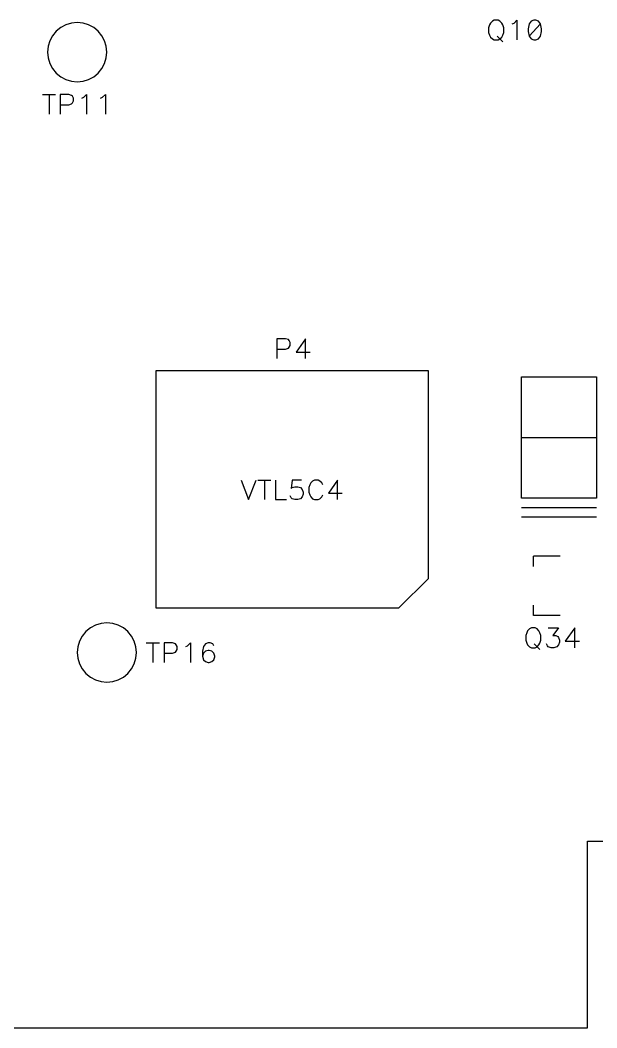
# Model space of a CAD drawing. Extents: x 295 to 953, y 10 to 290.
# Drawn here: x 700.1 to 764.3, y 71 to 183.2 of the extents above; entities that cross this region are included whole.
import ezdxf

# ---------------------------------------------------------------- set-up
doc = ezdxf.new("R2010")
doc.units = 0
doc.header["$LTSCALE"] = 5
doc.header["$MEASUREMENT"] = 0
doc.layers.add('DV-DPO-A6_TSK', color=14, linetype='CONTINUOUS')

msp = doc.modelspace()

# ---------------------------------------------------------------- linework, layer by layer
at = {"layer": 'DV-DPO-A6_TSK', "color": 7}
for p, q in [((706.44, 182.97), (705.79, 182.91)), ((707.08, 182.91), (706.44, 182.97)), ((752.67, 183.12), (752.47, 182.91)), ((752.88, 183.23), (752.67, 183.12)), ((753.3, 183.23), (752.88, 183.23)), ((753.51, 183.12), (753.3, 183.23)), ((753.72, 182.91), (753.51, 183.12)), ((755.09, 182.91), (755.4, 183.23)), ((755.4, 183.23), (755.4, 181.02)), ((756.97, 183.12), (756.76, 182.81)), ((757.29, 183.23), (756.97, 183.12)), ((757.5, 183.23), (757.29, 183.23)), ((757.81, 183.12), (757.5, 183.23)), ((758.02, 182.81), (757.81, 183.12)), ((704.1, 182.01), (703.69, 181.5)), ((704.6, 182.42), (704.1, 182.01)), ((705.17, 182.72), (704.6, 182.42)), ((705.79, 182.91), (705.17, 182.72)), ((707.7, 182.72), (707.08, 182.91)), ((708.27, 182.42), (707.7, 182.72)), ((708.77, 182.01), (708.27, 182.42)), ((709.18, 181.5), (708.77, 182.01)), ((752.36, 182.7), (752.25, 182.39)), ((752.25, 182.39), (752.25, 181.86)), ((752.25, 181.86), (752.36, 181.55)), ((752.47, 182.91), (752.36, 182.7)), ((753.83, 182.7), (753.72, 182.91)), ((753.93, 182.39), (753.83, 182.7)), ((753.83, 181.55), (753.93, 181.86)), ((753.93, 181.86), (753.93, 182.39)), ((754.88, 182.81), (755.09, 182.91)), ((756.76, 182.81), (756.66, 182.28)), ((756.66, 182.28), (756.66, 181.97)), ((756.66, 181.97), (756.76, 181.45)), ((758.02, 182.81), (756.76, 181.45)), ((758.13, 182.28), (758.02, 182.81)), ((758.02, 181.45), (758.13, 181.97)), ((758.13, 181.97), (758.13, 182.28)), ((703.38, 180.94), (703.19, 180.32)), ((703.69, 181.5), (703.38, 180.94)), ((709.48, 180.94), (709.18, 181.5)), ((709.67, 180.32), (709.48, 180.94)), ((752.36, 181.55), (752.47, 181.34)), ((752.47, 181.34), (752.67, 181.13)), ((752.67, 181.13), (752.88, 181.02)), ((752.88, 181.02), (753.3, 181.02)), ((753.2, 181.45), (753.83, 180.81)), ((753.3, 181.02), (753.51, 181.13)), ((753.51, 181.13), (753.72, 181.34)), ((753.72, 181.34), (753.83, 181.55)), ((756.76, 181.45), (756.97, 181.13)), ((756.97, 181.13), (757.29, 181.02)), ((757.29, 181.02), (757.5, 181.02)), ((757.5, 181.02), (757.81, 181.13)), ((757.81, 181.13), (758.02, 181.45)), ((703.19, 180.32), (703.13, 179.67)), ((703.13, 179.67), (703.19, 179.03)), ((709.74, 179.67), (709.67, 180.32)), ((709.67, 179.03), (709.74, 179.67)), ((703.19, 179.03), (703.38, 178.41)), ((709.48, 178.41), (709.67, 179.03)), ((703.38, 178.41), (703.69, 177.84)), ((703.69, 177.84), (704.1, 177.34)), ((704.1, 177.34), (704.6, 176.93)), ((708.27, 176.93), (708.77, 177.34)), ((708.77, 177.34), (709.18, 177.84)), ((709.18, 177.84), (709.48, 178.41)), ((704.6, 176.93), (705.17, 176.62)), ((705.17, 176.62), (705.79, 176.43)), ((705.79, 176.43), (706.44, 176.37)), ((706.44, 176.37), (707.08, 176.43)), ((707.08, 176.43), (707.7, 176.62)), ((707.7, 176.62), (708.27, 176.93)), ((702.57, 174.96), (704.03, 174.96)), ((703.3, 174.96), (703.3, 172.77)), ((705.49, 174.96), (704.55, 174.96)), ((704.55, 174.96), (704.55, 172.77)), ((705.81, 174.85), (705.49, 174.96)), ((705.91, 174.76), (705.81, 174.85)), ((705.81, 173.92), (705.91, 174.02)), ((706.01, 174.54), (705.91, 174.76)), ((705.91, 174.02), (706.01, 174.23)), ((706.01, 174.23), (706.01, 174.54)), ((706.96, 174.54), (707.16, 174.65)), ((707.16, 174.65), (707.48, 174.96)), ((707.48, 174.96), (707.48, 172.77)), ((709.04, 174.54), (709.26, 174.65)), ((709.26, 174.65), (709.57, 174.96)), ((709.57, 174.96), (709.57, 172.77)), ((704.55, 173.81), (705.49, 173.81)), ((705.49, 173.81), (705.81, 173.92)), ((729.63, 147.75), (728.68, 147.75)), ((728.68, 147.75), (728.68, 145.53)), ((729.95, 147.65), (729.63, 147.75)), ((730.05, 147.54), (729.95, 147.65)), ((730.16, 147.33), (730.05, 147.54)), ((730.16, 147.01), (730.16, 147.33)), ((731.85, 147.75), (730.8, 146.27)), ((731.85, 145.53), (731.85, 147.75)), ((728.68, 146.59), (729.63, 146.59)), ((729.63, 146.59), (729.95, 146.7)), ((729.95, 146.7), (730.05, 146.8)), ((730.05, 146.8), (730.16, 147.01)), ((730.8, 146.27), (732.38, 146.27)), ((745.56, 144.17), (715.19, 144.17)), ((715.19, 144.17), (715.19, 117.76)), ((745.56, 121.06), (745.56, 144.17)), ((755.93, 129.99), (755.93, 143.51)), ((755.93, 143.51), (764.25, 143.51)), ((764.25, 143.51), (764.25, 129.99)), ((755.93, 136.74), (764.25, 136.74)), ((724.7, 132), (725.52, 129.83)), ((725.52, 129.83), (726.35, 132)), ((726.55, 132), (728, 132)), ((727.28, 132), (727.28, 129.83)), ((728.51, 132), (728.51, 129.83)), ((730.37, 132), (730.27, 131.07)), ((731.41, 132), (730.37, 132)), ((732.33, 131.48), (732.23, 131.18)), ((732.44, 131.69), (732.33, 131.48)), ((732.64, 131.9), (732.44, 131.69)), ((732.85, 132), (732.64, 131.9)), ((733.26, 132), (732.85, 132)), ((733.47, 131.9), (733.26, 132)), ((733.67, 131.69), (733.47, 131.9)), ((733.78, 131.48), (733.67, 131.69)), ((735.43, 132), (734.4, 130.55)), ((735.43, 129.83), (735.43, 132)), ((730.27, 130.04), (730.16, 130.24)), ((730.27, 131.07), (730.37, 131.18)), ((730.37, 131.18), (730.68, 131.27)), ((730.68, 131.27), (730.99, 131.27)), ((730.99, 131.27), (731.3, 131.18)), ((731.3, 131.18), (731.5, 130.96)), ((731.5, 130.96), (731.61, 130.65)), ((731.61, 130.45), (731.5, 130.14)), ((731.61, 130.65), (731.61, 130.45)), ((732.23, 131.18), (732.23, 130.65)), ((732.23, 130.65), (732.33, 130.35)), ((732.33, 130.35), (732.44, 130.14)), ((733.67, 130.14), (733.78, 130.35)), ((734.4, 130.55), (735.94, 130.55)), ((728.51, 129.83), (729.75, 129.83)), ((730.37, 129.93), (730.27, 130.04)), ((730.68, 129.83), (730.37, 129.93)), ((730.99, 129.83), (730.68, 129.83)), ((731.3, 129.93), (730.99, 129.83)), ((731.5, 130.14), (731.3, 129.93)), ((732.44, 130.14), (732.64, 129.93)), ((732.64, 129.93), (732.85, 129.83)), ((732.85, 129.83), (733.26, 129.83)), ((733.26, 129.83), (733.47, 129.93)), ((733.47, 129.93), (733.67, 130.14)), ((764.25, 129.99), (755.93, 129.99)), ((755.93, 128.94), (764.25, 128.94)), ((755.93, 127.91), (764.25, 127.91)), ((760.22, 123.55), (757.23, 123.55)), ((757.23, 122.38), (757.23, 123.55)), ((745.56, 121.06), (742.26, 117.76)), ((757.23, 116.92), (757.23, 118.09)), ((715.19, 117.76), (742.26, 117.76)), ((760.22, 116.92), (757.23, 116.92)), ((708.47, 115.85), (707.9, 115.55)), ((709.09, 116.05), (708.47, 115.85)), ((709.74, 116.11), (709.09, 116.05)), ((710.38, 116.05), (709.74, 116.11)), ((711, 115.85), (710.38, 116.05)), ((711.57, 115.55), (711, 115.85)), ((706.99, 114.64), (706.69, 114.07)), ((707.4, 115.14), (706.99, 114.64)), ((707.9, 115.55), (707.4, 115.14)), ((712.07, 115.14), (711.57, 115.55)), ((712.48, 114.64), (712.07, 115.14)), ((712.78, 114.07), (712.48, 114.64)), ((756.49, 115.01), (756.38, 114.7)), ((756.38, 114.7), (756.38, 114.17)), ((756.59, 115.22), (756.49, 115.01)), ((756.8, 115.43), (756.59, 115.22)), ((757.01, 115.54), (756.8, 115.43)), ((757.43, 115.54), (757.01, 115.54)), ((757.64, 115.43), (757.43, 115.54)), ((757.85, 115.22), (757.64, 115.43)), ((757.95, 115.01), (757.85, 115.22)), ((758.06, 114.7), (757.95, 115.01)), ((758.06, 114.17), (758.06, 114.7)), ((758.9, 115.54), (760.05, 115.54)), ((760.05, 115.54), (759.42, 114.7)), ((759.42, 114.7), (759.74, 114.7)), ((759.74, 114.7), (759.95, 114.59)), ((759.95, 114.59), (760.05, 114.49)), ((760.05, 114.49), (760.15, 114.17)), ((761.84, 115.54), (760.79, 114.06)), ((761.84, 113.33), (761.84, 115.54)), ((706.5, 113.45), (706.44, 112.8)), ((706.69, 114.07), (706.5, 113.45)), ((712.97, 113.45), (712.78, 114.07)), ((713.04, 112.8), (712.97, 113.45)), ((714.12, 113.87), (715.58, 113.87)), ((714.86, 113.87), (714.86, 111.68)), ((717.05, 113.87), (716.11, 113.87)), ((716.11, 113.87), (716.11, 111.68)), ((717.37, 113.77), (717.05, 113.87)), ((717.46, 113.67), (717.37, 113.77)), ((717.57, 113.46), (717.46, 113.67)), ((717.57, 113.14), (717.57, 113.46)), ((718.51, 113.46), (718.72, 113.56)), ((718.72, 113.56), (719.04, 113.87)), ((719.04, 113.87), (719.04, 111.68)), ((720.5, 113.46), (720.4, 112.94)), ((720.71, 113.77), (720.5, 113.46)), ((721.02, 113.87), (720.71, 113.77)), ((721.23, 113.87), (721.02, 113.87)), ((721.55, 113.77), (721.23, 113.87)), ((721.65, 113.56), (721.55, 113.77)), ((756.38, 114.17), (756.49, 113.86)), ((756.49, 113.86), (756.59, 113.65)), ((756.59, 113.65), (756.8, 113.44)), ((756.8, 113.44), (757.01, 113.33)), ((757.33, 113.75), (757.95, 113.12)), ((757.43, 113.33), (757.64, 113.44)), ((757.64, 113.44), (757.85, 113.65)), ((757.85, 113.65), (757.95, 113.86)), ((757.95, 113.86), (758.06, 114.17)), ((758.79, 113.54), (758.69, 113.75)), ((758.9, 113.44), (758.79, 113.54)), ((759.21, 113.33), (758.9, 113.44)), ((759.84, 113.44), (759.53, 113.33)), ((760.05, 113.65), (759.84, 113.44)), ((760.15, 113.96), (760.05, 113.65)), ((760.15, 114.17), (760.15, 113.96)), ((760.79, 114.06), (762.36, 114.06)), ((706.44, 112.8), (706.5, 112.16)), ((712.97, 112.16), (713.04, 112.8)), ((716.11, 112.72), (717.05, 112.72)), ((717.05, 112.72), (717.37, 112.83)), ((717.37, 112.83), (717.46, 112.94)), ((717.46, 112.94), (717.57, 113.14)), ((720.4, 112.94), (720.4, 112.41)), ((720.5, 112.72), (720.4, 112.41)), ((720.4, 112.41), (720.5, 111.99)), ((720.71, 112.94), (720.5, 112.72)), ((721.02, 113.04), (720.71, 112.94)), ((721.12, 113.04), (721.02, 113.04)), ((721.44, 112.94), (721.12, 113.04)), ((721.65, 112.72), (721.44, 112.94)), ((721.75, 112.41), (721.65, 112.72)), ((721.65, 111.99), (721.75, 112.31)), ((721.75, 112.31), (721.75, 112.41)), ((757.01, 113.33), (757.43, 113.33)), ((759.53, 113.33), (759.21, 113.33)), ((706.5, 112.16), (706.69, 111.54)), ((706.69, 111.54), (706.99, 110.97)), ((712.48, 110.97), (712.78, 111.54)), ((712.78, 111.54), (712.97, 112.16)), ((720.5, 111.99), (720.71, 111.79)), ((720.71, 111.79), (721.02, 111.68)), ((721.02, 111.68), (721.12, 111.68)), ((721.12, 111.68), (721.44, 111.79)), ((721.44, 111.79), (721.65, 111.99)), ((706.99, 110.97), (707.4, 110.47)), ((707.4, 110.47), (707.9, 110.06)), ((707.9, 110.06), (708.47, 109.75)), ((711, 109.75), (711.57, 110.06)), ((711.57, 110.06), (712.07, 110.47)), ((712.07, 110.47), (712.48, 110.97)), ((708.47, 109.75), (709.09, 109.57)), ((709.09, 109.57), (709.74, 109.5)), ((709.74, 109.5), (710.38, 109.57)), ((710.38, 109.57), (711, 109.75)), ((763.28, 91.8), (820.47, 91.8)), ((763.28, 71), (763.28, 91.8)), ((529.28, 71), (763.28, 71))]:
    msp.add_line(p, q, dxfattribs=at)

doc.saveas('drawing.dxf')
